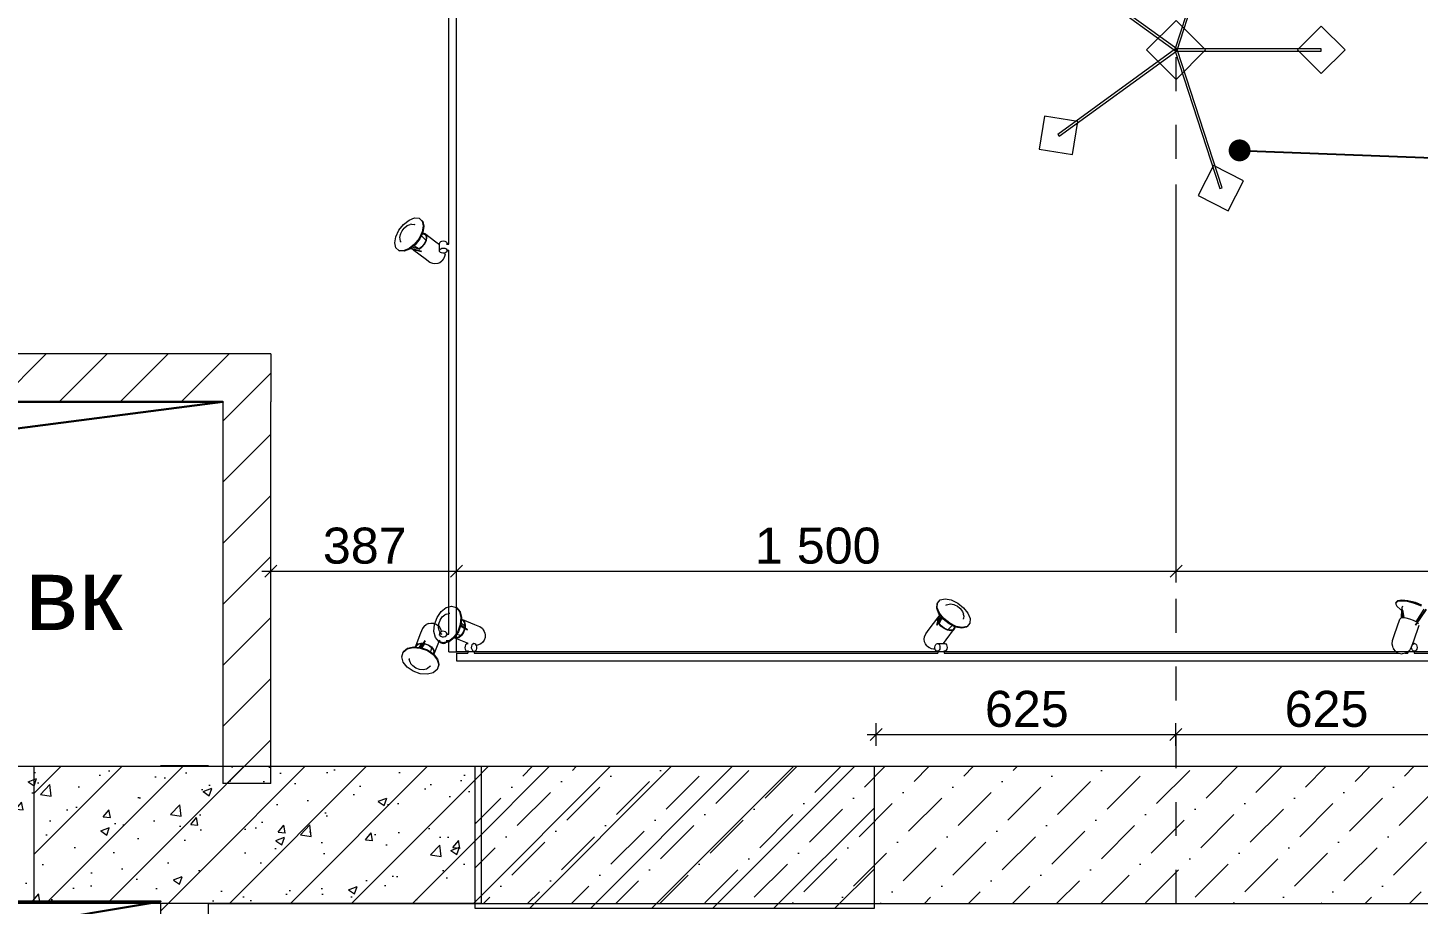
# Model space of a CAD drawing. Header units: millimetres. Extents: x 2336463 to 2579121, y 595385 to 778077.
# Drawn here: x 2349880 to 2352779, y 708851 to 710677 of the extents above; entities that cross this region are included whole.
import ezdxf

# ---------------------------------------------------------------- set-up
doc = ezdxf.new("R2010")
doc.units = ezdxf.units.MM
doc.header["$MEASUREMENT"] = 0
doc.linetypes.add('короткая штриховая', pattern=[141.111111, 70.555556, -70.555556])
for name, color, linetype in [('+возводимые стены', 7, 'Continuous'), ('+светильники размеры', 7, 'Continuous'), ('сит план', 7, 'Continuous')]:
    doc.layers.add(name, color=color, linetype=linetype)
for name, color, linetype, lineweight in [('+возводимые стены_Ном._пера__101', 252, 'Continuous', 5), ('MEP - Электрооборудование.ЭО_Ном._пера__1', 7, 'Continuous', 13), ('MEP - Электрооборудование.ЭО_Ном._пера__101', 252, 'Continuous', 5), ('Конструктив - Стены Несущие_Ном._пера__1', 7, 'Continuous', 13), ('сит план_Ном._пера__1', 7, 'Continuous', 13), ('сит план_Ном._пера__21', 7, 'Continuous', 30)]:
    doc.layers.add(name, color=color, linetype=linetype, lineweight=lineweight)
for name, color, linetype, lineweight, true_color in [('+возводимые стены_Ном._пера__169', 7, 'Continuous', 5, 0x68b353), ('+светильники размеры_Ном._пера__242', 7, 'Continuous', 13, 0x1b55b5), ('MEP - Электрооборудование.ЭО_Ном._пера__58', 7, 'Continuous', 5, 0xdf0000), ('Конструктив - Стены Несущие_Ном._пера__162', 7, 'Continuous', 5, 0xaaaaaa), ('сит план_Ном._пера__87', 7, 'Continuous', 20, 0x6a6a6a)]:
    doc.layers.add(name, color=color, linetype=linetype, lineweight=lineweight, true_color=true_color)
doc.styles.add('СГЕНЕРИР_СТИЛЬ_1', font='arial.ttf')
doc.dimstyles.new('СГЕНЕРИР_СТИЛЬ__1', dxfattribs={"dimtxt": 75, "dimasz": 23.75, "dimexe": 0.18, "dimexo": 300, "dimgap": 0, "dimtad": 1, "dimtih": 1, "dimtoh": 1, "dimdec": 0, "dimzin": 0, "dimdsep": 46, "dimtxsty": 'СГЕНЕРИР_СТИЛЬ_1', "dimblk": 'ARROWHEAD_6', "dimblk1": 'ARROWHEAD_6', "dimblk2": 'ARROWHEAD_6', "dimcen": 0.09, "dimclrd": 256, "dimclre": 256, "dimclrt": 256, "dimazin": 0, "dimtfac": 1, "dimtdec": 4, "dimtmove": 0, "dimatfit": 3, "dimfxl": 0, "dimtolj": 1, "dimtzin": 0, "dimarcsym": 0})
doc.dimstyles.new('СГЕНЕРИР_СТИЛЬ__11', dxfattribs={"dimtxt": 0.18, "dimasz": 91.2, "dimexe": 0.18, "dimexo": 0.0625, "dimgap": 0, "dimtad": 0, "dimtih": 1, "dimtoh": 1, "dimdec": 4, "dimzin": 0, "dimdsep": 46, "dimcen": 0.09, "dimadec": 0, "dimazin": 0, "dimtfac": 1, "dimtdec": 4, "dimtmove": 0, "dimatfit": 3, "dimldrblk": 'ARROWHEAD_11', "dimfxl": 0, "dimtolj": 1, "dimtzin": 0, "dimarcsym": 0})
pattern_1 = [(45, (2086872.015, 585813.69), (-63.63961, 63.63961), [])]

# ---------------------------------------------------------------- blocks, each defined once
blk = doc.blocks.new('Стена_1256', base_point=(2349606.8, 709997.9))
at = {"layer": 'сит план_Ном._пера__87', "linetype": 'Continuous', "lineweight": 20, "true_color": 0x6a6a6a}
h = blk.add_hatch(dxfattribs=at)
h.set_pattern_fill('Блоки_Бетонные_Эффективные', color=251, style=0, pattern_type=2)
h.set_pattern_definition(pattern_1)
h.paths.add_polyline_path([(2350286.7, 709997.9), (2349706.8, 709997.9), (2349706.8, 709897.9), (2350286.7, 709897.9)])
h = blk.add_hatch(dxfattribs=at)
h.set_pattern_fill('Блоки_Бетонные_Эффективные', color=251, style=0, pattern_type=2)
h.set_pattern_definition(pattern_1)
h.paths.add_polyline_path([(2350286.7, 709897.9), (2350386.7, 709897.9), (2350386.7, 709997.9)])
h = blk.add_hatch(dxfattribs=at)
h.set_pattern_fill('Блоки_Бетонные_Эффективные', color=251, style=0, pattern_type=2)
h.set_pattern_definition(pattern_1)
h.paths.add_polyline_path([(2350286.7, 709897.9), (2350386.7, 709997.9), (2350286.7, 709997.9)])
at = {"layer": 'сит план_Ном._пера__1', "color": 7, "linetype": 'Continuous', "lineweight": 13, "flags": 128}
for points in [[(2350386.7, 709997.9), (2349706.8, 709997.9)], [(2350386.7, 709997.9), (2350386.7, 709897.9)], [(2349706.8, 709897.9), (2350286.7, 709897.9)]]:
    blk.add_lwpolyline(points, dxfattribs=at)
blk = doc.blocks.new('Стена_1257', base_point=(2350386.7, 709997.9))
at = {"layer": 'сит план_Ном._пера__87', "linetype": 'Continuous', "lineweight": 20, "true_color": 0x6a6a6a}
h = blk.add_hatch(dxfattribs=at)
h.set_pattern_fill('Блоки_Бетонные_Эффективные', color=251, style=0, pattern_type=2)
h.set_pattern_definition(pattern_1)
h.paths.add_polyline_path([(2350286.7, 709897.9), (2350286.5, 709102.8), (2350386.5, 709102.8), (2350386.7, 709897.9)])
at = {"layer": 'сит план_Ном._пера__1', "color": 7, "linetype": 'Continuous', "lineweight": 13, "flags": 128}
for points in [[(2350286.7, 709897.9), (2350286.5, 709102.8)], [(2350386.5, 709102.8), (2350386.7, 709897.9)], [(2350386.5, 709102.8), (2350286.5, 709102.8)]]:
    blk.add_lwpolyline(points, dxfattribs=at)
blk = doc.blocks.new('Стена_1258', base_point=(2349892.7, 709137.9))
at = {"layer": 'сит план_Ном._пера__87', "linetype": 'Continuous', "lineweight": 20, "true_color": 0x6a6a6a}
h = blk.add_hatch(dxfattribs=at)
h.set_pattern_fill('Блоки_Бетонные_Эффективные', color=251, style=0, pattern_type=2)
h.set_pattern_definition(pattern_1)
h.paths.add_polyline_path([(2350156.7, 708852.8), (2350156.7, 709137.8), (2349892.7, 709137.9), (2349892.6, 708852.9)])
h = blk.add_hatch(dxfattribs=at)
h.set_pattern_fill('Блоки_Бетонные_Эффективные', color=251, style=0, pattern_type=2)
h.set_pattern_definition(pattern_1)
h.paths.add_polyline_path([(2350811.7, 708852.7), (2350811.7, 709137.7), (2350256.7, 709137.8), (2350256.7, 708852.8)])
at = {"layer": 'сит план_Ном._пера__1', "color": 7, "linetype": 'Continuous', "lineweight": 13, "flags": 128}
for points in [[(2349892.7, 709137.9), (2349892.6, 708852.9)], [(2350156.7, 709137.8), (2349892.7, 709137.9)], [(2350286.5, 709137.8), (2350256.7, 709137.8)], [(2350811.7, 709137.7), (2350386.5, 709137.8)], [(2349892.6, 708852.9), (2350156.7, 708852.8)], [(2350256.7, 708852.8), (2350811.7, 708852.7)]]:
    blk.add_lwpolyline(points, dxfattribs=at)
blk = doc.blocks.new('Стена_1261', base_point=(2350256.7, 706933.9))
at = {"layer": 'сит план_Ном._пера__87', "linetype": 'Continuous', "lineweight": 20, "true_color": 0x6a6a6a}
h = blk.add_hatch(dxfattribs=at)
h.set_pattern_fill('Блоки_Бетонные_Эффективные', color=251, style=0, pattern_type=2)
h.set_pattern_definition(pattern_1)
h.paths.add_polyline_path([(2350256.7, 707033.9), (2350256.7, 709139.9), (2350156.7, 709139.9), (2350156.7, 707033.9)])
at = {"layer": 'сит план_Ном._пера__1', "color": 7, "linetype": 'Continuous', "lineweight": 13, "flags": 128}
for points in [[(2350156.7, 709139.9), (2350256.7, 709139.9)], [(2350156.7, 708852.8), (2350156.7, 707033.9)], [(2350256.7, 707033.9), (2350256.7, 708852.8)]]:
    blk.add_lwpolyline(points, dxfattribs=at)
blk = doc.blocks.new('Стена_1373', base_point=(2350811.7, 709137.7))
at = {"layer": '+возводимые стены_Ном._пера__169', "linetype": 'Continuous', "lineweight": 5, "true_color": 0x68b353}
h = blk.add_hatch(dxfattribs=at)
h.set_pattern_fill('Блоки_Бетонные_Эффективные', color=85, style=0, pattern_type=2)
h.set_pattern_definition(pattern_1)
h.paths.add_polyline_path([(2350811.7, 708842.7), (2351644.9, 708842.7), (2351644.9, 709137.7), (2350811.7, 709137.7)])
at = {"layer": '+возводимые стены_Ном._пера__101', "color": 252, "linetype": 'Continuous', "lineweight": 5, "flags": 128}
for points in [[(2351644.9, 709137.7), (2350811.7, 709137.7)], [(2351644.9, 708842.7), (2351644.9, 709137.7)], [(2350811.7, 708852.7), (2350811.7, 708842.7)], [(2350811.7, 708842.7), (2351644.9, 708842.7)]]:
    blk.add_lwpolyline(points, dxfattribs=at)
blk = doc.blocks.new('Набор Источников Света Настенный 25_4')
at = {"layer": 'MEP - Электрооборудование.ЭО_Ном._пера__58', "color": 12, "linetype": 'Continuous', "lineweight": 5, "true_color": 0xdf0000}
for p, q in [((1250, 0), (-1250, 0)), ((1250, -8), (1250, 0)), ((400.3, -16), (-381, -16)), ((393.9, -27.5), (394.4, -24.5)), ((394.2, -30.6), (393.9, -27.5)), ((394.4, -24.5), (395.7, -22)), ((395.7, -22), (397.5, -20.4)), ((397.5, -20.4), (399.5, -20)), ((400.3, -20), (399.5, -20)), ((400.3, -21.4), (400.3, -16)), ((408.8, -27.5), (409.3, -24.5)), ((409, -30.6), (408.8, -27.5)), ((409.3, -24.5), (410.5, -22)), ((410.5, -22), (412.3, -20.4)), ((414.4, -20), (411.6, -20)), ((412.3, -20.4), (414.4, -20)), ((1213.6, -16), (413.1, -16)), ((413.1, -20), (413.1, -16)), ((414.4, -20), (416.4, -20.8)), ((416.4, -20.8), (418.1, -22.7)), ((418.1, -22.7), (419.2, -25.4)), ((421.6, -24.2), (418.9, -24.8)), ((419.4, -28.5), (418.9, -31.5)), ((419.2, -25.4), (419.4, -28.5)), ((421.6, -24.2), (426.4, -25)), ((426.4, -25), (431.4, -27.4)), ((432.2, -28), (431.4, -27.4)), ((432.2, -28), (434.7, -29.9)), ((1207.6, -25.7), (1207.4, -28.8)), ((1207.4, -28.8), (1208.1, -31.8)), ((1208.7, -23), (1207.6, -25.7)), ((1210.5, -21), (1208.7, -23)), ((1212.7, -20), (1210.5, -21)), ((1215, -20.3), (1212.7, -20)), ((1215.2, -20), (1212.7, -20)), ((1213.6, -20), (1213.6, -16)), ((1217, -21.8), (1215, -20.3)), ((1218.5, -24.2), (1217, -21.8)), ((1219.2, -27.2), (1218.5, -24.2)), ((1219, -30.3), (1219.2, -27.2)), ((1250, -16), (1226.4, -16)), ((1226.4, -21.6), (1226.4, -16)), ((1228.4, -20.3), (1226.4, -20.1)), ((1230.4, -21.8), (1228.4, -20.3)), ((1231.9, -24.2), (1230.4, -21.8)), ((1232.6, -27.2), (1231.9, -24.2)), ((1232.4, -30.3), (1232.6, -27.2)), ((1250, -11.1), (1250, -8)), ((1250, -13.7), (1250, -11.1)), ((1250, -15.4), (1250, -13.7)), ((1250, -16), (1250, -15.4)), ((396.2, -43.4), (378.3, -67.2)), ((395.2, -33.3), (394.2, -30.6)), ((396.9, -35.2), (395.2, -33.3)), ((401.8, -36), (396.2, -43.4)), ((398.9, -36), (396.9, -35.2)), ((413.8, -36), (398.9, -36)), ((410.1, -33.3), (409, -30.6)), ((411.8, -35.2), (410.1, -33.3)), ((413.8, -36), (411.8, -35.2)), ((415.9, -35.6), (413.8, -36)), ((417.7, -34), (415.9, -35.6)), ((418.9, -31.5), (417.7, -34)), ((438.5, -56.2), (431.5, -65.6)), ((434.7, -29.9), (435.9, -31)), ((435.9, -31), (439.3, -35.3)), ((441.2, -50), (438.5, -56.2)), ((439.3, -35.3), (441, -39.5)), ((441, -39.5), (441.5, -45.3)), ((441.5, -45.3), (441.2, -50)), ((1190.2, -53.7), (1190.7, -48.3)), ((1191.3, -58.3), (1190.2, -53.7)), ((1190.7, -48.3), (1192.6, -42.8)), ((1192.6, -42.8), (1195.8, -38.2)), ((1195.8, -38.2), (1199.7, -35.1)), ((1199.7, -35.1), (1204.3, -33.1)), ((1204.3, -33.1), (1208.2, -32)), ((1208.1, -31.8), (1209.6, -34.2)), ((1209.6, -34.2), (1211.6, -35.7)), ((1211.6, -35.7), (1213.9, -36)), ((1213.9, -36), (1216.1, -35)), ((1215.6, -36), (1213.9, -36)), ((1216.1, -35), (1217.9, -33)), ((1217.9, -33), (1219, -30.3)), ((1227.3, -36), (1225.6, -36)), ((1225.7, -36), (1230.6, -37.9)), ((1227.3, -36), (1229.5, -35)), ((1229.5, -35), (1231.3, -33)), ((1230.6, -37.9), (1255.1, -47.8)), ((1231.3, -33), (1232.4, -30.3)), ((1235.4, -59.1), (1239.9, -52.5)), ((1235.9, -59.5), (1240.2, -53.3)), ((1239.9, -52.5), (1245.4, -48.2)), ((1240.2, -53.3), (1245.5, -49.1)), ((1240.9, -52.7), (1250.1, -54.8)), ((1245.4, -48.2), (1251.1, -46.6)), ((1245.5, -49.1), (1250.9, -47.7)), ((1246.1, -60.5), (1254.7, -48.1)), ((1247.6, -61.1), (1256.1, -48.7)), ((1250.9, -47.7), (1254.3, -48.7)), ((1251.1, -46.6), (1255, -47.8)), ((1254.7, -48.1), (1265.2, -39.8)), ((1256.1, -48.7), (1266.7, -40.4)), ((1265.2, -39.8), (1276.1, -36.9)), ((1266.7, -40.4), (1277.6, -37.4)), ((1276.1, -36.9), (1285.7, -39.8)), ((1277.6, -37.4), (1287.2, -40.4)), ((1279.9, -54.6), (1281.1, -55.7)), ((1281.1, -55.7), (1285.1, -60.5)), ((1287.2, -40.4), (1285.7, -39.8)), ((1287.2, -40.4), (1294, -48.7)), ((1294, -48.7), (1297.1, -61.1)), ((345.9, -87.9), (346.6, -78.2)), ((346.6, -78.2), (352.4, -71.7)), ((346.6, -78.2), (347.6, -76.9)), ((347.6, -76.9), (353.4, -70.4)), ((352.4, -71.7), (362.4, -69.5)), ((353.4, -70.4), (363.4, -68.1)), ((360.1, -86.7), (359.5, -88.4)), ((362.4, -69.5), (375.1, -71.7)), ((363.4, -68.1), (376.1, -70.4)), ((375.1, -71.7), (388.6, -78.2)), ((376.1, -70.4), (389.6, -76.9)), ((378, -71.3), (378.3, -67.3)), ((378.3, -67.3), (381.3, -63.9)), ((378.3, -67.2), (378.3, -67.3)), ((378.9, -71.7), (379.2, -67.8)), ((379.2, -67.8), (382, -64.6)), ((381.3, -63.9), (386.6, -62.7)), ((382, -64.6), (387, -63.5)), ((383.3, -73.3), (382.5, -73.5)), ((392.3, -64.4), (383.3, -73.3)), ((386.6, -62.7), (393.3, -63.9)), ((387, -63.5), (393.4, -64.6)), ((388.6, -78.2), (400.8, -87.9)), ((389.6, -76.9), (401.8, -86.6)), ((393.3, -63.9), (400.3, -67.3)), ((393.4, -64.6), (400.1, -67.8)), ((400.1, -67.8), (406.2, -72.7)), ((400.3, -67.3), (406.8, -72.4)), ((401.8, -86.6), (410.9, -98)), ((410.4, -77.9), (404.3, -89.4)), ((404.3, -86.5), (404.3, -89.7)), ((406.2, -72.7), (410.7, -78.4)), ((411.2, -78.4), (406.6, -92.6)), ((406.8, -72.4), (411.5, -78.4)), ((409, -95.6), (415.2, -73.5)), ((409.5, -96.2), (415.7, -73.9)), ((410.7, -78.4), (411, -79)), ((413, -84.1), (412.7, -88.9)), ((412.9, -83.9), (413, -84.1)), ((413.3, -82.7), (413.9, -84.4)), ((431.5, -65.6), (413.6, -89.4)), ((413.9, -84.4), (413.6, -89.4)), ((1191.3, -58.3), (1193.4, -63.4)), ((1196.7, -67.4), (1193.4, -63.4)), ((1196.7, -67.4), (1201.7, -71.1)), ((1201.7, -71.1), (1211.6, -75.1)), ((1211.6, -75.1), (1237.1, -85.3)), ((1241, -74.8), (1226.9, -65.5)), ((1241.3, -73.9), (1227.4, -64.7)), ((1232, -74.5), (1232.4, -69.1)), ((1233.6, -81), (1232, -74.5)), ((1232.6, -66.8), (1235.4, -59.1)), ((1232.7, -74.1), (1233.1, -69.6)), ((1234.2, -80.3), (1232.7, -74.1)), ((1232.8, -73.1), (1240.6, -77.9)), ((1232.9, -66.8), (1241.9, -72.4)), ((1233.3, -66.8), (1235.9, -59.5)), ((1233.3, -67), (1233.3, -66.8)), ((1237.2, -85.4), (1233.6, -81)), ((1237.6, -84.4), (1234.2, -80.3)), ((1237.1, -85.3), (1237.2, -85.4)), ((1240, -86.2), (1237.2, -85.4)), ((1240, -85.2), (1237.6, -84.4)), ((1239.7, -89.9), (1240.9, -75.2)), ((1240.9, -75.2), (1246.1, -60.5)), ((1241.1, -90.4), (1242.3, -75.8)), ((1242.3, -75.8), (1247.6, -61.1)), ((1284.2, -85), (1279.7, -91.6)), ((1287, -77.3), (1284.2, -85)), ((1285.1, -60.5), (1286, -63)), ((1286, -63), (1287.7, -69.6)), ((1287.7, -69.6), (1287, -77.3)), ((1295.9, -75.8), (1290.6, -90.4)), ((1297.1, -61.1), (1295.9, -75.8)), ((350.5, -99.3), (345.9, -87.9)), ((359.5, -110.7), (350.5, -99.3)), ((359.1, -94), (359.5, -88.4)), ((359.1, -94), (359.5, -96.9)), ((361.9, -102.9), (359.5, -96.9)), ((371.8, -120.4), (359.5, -110.7)), ((366.6, -108.9), (361.9, -102.9)), ((366.6, -108.9), (367.1, -109.6)), ((372.6, -113.9), (367.1, -109.6)), ((378.6, -116.7), (372.6, -113.9)), ((396.8, -115.8), (395.4, -116.8)), ((400.8, -87.9), (409.9, -99.3)), ((409.9, -99.3), (414.5, -110.7)), ((410.5, -92.8), (410.4, -92.9)), ((413.6, -89.4), (410.5, -92.8)), ((410.9, -98), (415.5, -109.4)), ((412.7, -88.9), (411, -90.8)), ((413.6, -89.4), (413.6, -89.4)), ((414.5, -110.7), (413.8, -120.4)), ((415.5, -109.4), (414.8, -119.1)), ((1242.7, -102.3), (1239.7, -89.9)), ((1244.1, -102.9), (1241.1, -90.4)), ((1249.6, -110.6), (1242.7, -102.3)), ((1251, -111.2), (1244.1, -102.9)), ((1251, -111.2), (1249.6, -110.6)), ((1260.6, -114.1), (1251, -111.2)), ((1271.5, -111.2), (1260.6, -114.1)), ((1264, -98.7), (1265.6, -98.8)), ((1272, -97.1), (1265.6, -98.8)), ((1282, -102.9), (1271.5, -111.2)), ((1272, -97.1), (1274.2, -96)), ((1279.7, -91.6), (1274.2, -96)), ((1290.6, -90.4), (1282, -102.9)), ((385.3, -126.9), (371.8, -120.4)), ((380.2, -117.4), (378.6, -116.7)), ((386.9, -118.6), (380.2, -117.4)), ((398, -129.2), (385.3, -126.9)), ((389.6, -118.1), (386.9, -118.6)), ((395.4, -116.8), (389.6, -118.1)), ((408, -126.9), (398, -129.2)), ((413.8, -120.4), (408, -126.9)), ((413.8, -120.4), (414.8, -119.1))]:
    blk.add_line(p, q, dxfattribs=at)
blk = doc.blocks.new('Набор Источников Света Настенный 25')
at = {"layer": 'MEP - Электрооборудование.ЭО_Ном._пера__58', "color": 12, "linetype": 'Continuous', "lineweight": 5, "true_color": 0xdf0000}
for p, q in [((1500, 0), (-1500, 0)), ((1500, -8), (1500, 0)), ((-496.4, -16), (-1463.6, -16)), ((-502.7, -27.6), (-502.1, -24.5)), ((-502.4, -30.6), (-502.7, -27.6)), ((-502.1, -24.5), (-500.8, -22)), ((-500.8, -22), (-498.9, -20.4)), ((-498.9, -20.4), (-496.7, -20)), ((-496.7, -20), (-494.5, -20.8)), ((-496.7, -20), (-494.1, -20)), ((-496.4, -20), (-496.4, -16)), ((-494.5, -20.8), (-492.7, -22.7)), ((-492.7, -22.7), (-491.6, -25.4)), ((-491.6, -25.4), (-491.3, -28.4)), ((-491.3, -28.4), (-491.6, -30.4)), ((-487.2, -22.5), (-491.3, -29.3)), ((-485.6, -20.7), (-487.2, -22.5)), ((-479.5, -16.4), (-485.6, -20.7)), ((-477.5, -16), (-483.6, -16)), ((-483.6, -19.3), (-483.6, -16)), ((-472.2, -15), (-479.5, -16.4)), ((-470.5, -14.7), (-472.2, -15)), ((-467.9, -15), (-470.5, -14.7)), ((-465, -15.8), (-467.9, -15)), ((-462.1, -16.9), (-465, -15.8)), ((483.6, -16), (-464.4, -16)), ((-459.7, -18.2), (-462.1, -16.9)), ((-458.1, -19.6), (-459.7, -18.2)), ((-458.1, -19.6), (-453.5, -24.8)), ((-452.6, -26.9), (-453.5, -24.8)), ((-452.6, -26.9), (-450.4, -34.4)), ((477.2, -27.5), (477.7, -24.5)), ((477.5, -30.6), (477.2, -27.5)), ((477.7, -24.5), (479, -22)), ((479, -22), (480.8, -20.4)), ((480.8, -20.4), (482.9, -20)), ((483.6, -20), (482.9, -20)), ((483.6, -21.4), (483.6, -16)), ((492.1, -27.5), (492.6, -24.5)), ((492.4, -30.6), (492.1, -27.5)), ((492.6, -24.5), (493.9, -22)), ((493.9, -22), (495.7, -20.4)), ((497.7, -20), (495, -20)), ((495.7, -20.4), (497.7, -20)), ((1463.6, -16), (496.4, -16)), ((496.4, -20), (496.4, -16)), ((497.7, -20), (499.8, -20.8)), ((499.8, -20.8), (501.4, -22.7)), ((501.4, -22.7), (502.5, -25.4)), ((505, -24.2), (502.2, -24.8)), ((502.8, -28.5), (502.3, -31.5)), ((502.5, -25.4), (502.8, -28.5)), ((505, -24.2), (509.7, -25)), ((509.7, -25), (514.7, -27.4)), ((515.6, -28), (514.7, -27.4)), ((515.6, -28), (518, -29.9)), ((1457.6, -25.7), (1457.4, -28.8)), ((1457.4, -28.8), (1458.1, -31.8)), ((1458.7, -23), (1457.6, -25.7)), ((1460.5, -21), (1458.7, -23)), ((1462.7, -20), (1460.5, -21)), ((1465, -20.3), (1462.7, -20)), ((1465.2, -20), (1462.7, -20)), ((1463.6, -20), (1463.6, -16)), ((1467, -21.8), (1465, -20.3)), ((1468.5, -24.2), (1467, -21.8)), ((1469.2, -27.2), (1468.5, -24.2)), ((1469, -30.3), (1469.2, -27.2)), ((1500, -16), (1476.4, -16)), ((1476.4, -21.6), (1476.4, -16)), ((1478.4, -20.3), (1476.4, -20.1)), ((1480.4, -21.8), (1478.4, -20.3)), ((1481.9, -24.2), (1480.4, -21.8)), ((1482.6, -27.2), (1481.9, -24.2)), ((1482.4, -30.3), (1482.6, -27.2)), ((1500, -11.1), (1500, -8)), ((1500, -13.7), (1500, -11.1)), ((1500, -15.4), (1500, -13.7)), ((1500, -16), (1500, -15.4)), ((-495.6, -41.9), (-506.7, -74.2)), ((-501.3, -33.3), (-502.4, -30.6)), ((-499.5, -35.2), (-501.3, -33.3)), ((-497.3, -36), (-499.5, -35.2)), ((-495.1, -35.6), (-497.3, -36)), ((-497.3, -36), (-493.6, -36)), ((-491.3, -29.3), (-495.6, -41.9)), ((-493.2, -34), (-495.1, -35.6)), ((-492.3, -32.4), (-493.2, -34)), ((-455.7, -54.8), (-466.8, -87)), ((-451.4, -42.1), (-455.7, -54.8)), ((-450.4, -34.4), (-451.4, -42.1)), ((479.5, -43.4), (461.6, -67.2)), ((478.6, -33.3), (477.5, -30.6)), ((480.2, -35.2), (478.6, -33.3)), ((485.1, -36), (479.5, -43.4)), ((482.3, -36), (480.2, -35.2)), ((497.1, -36), (482.3, -36)), ((493.4, -33.3), (492.4, -30.6)), ((495.1, -35.2), (493.4, -33.3)), ((497.1, -36), (495.1, -35.2)), ((499.2, -35.6), (497.1, -36)), ((501, -34), (499.2, -35.6)), ((502.3, -31.5), (501, -34)), ((521.8, -56.2), (514.8, -65.6)), ((518, -29.9), (519.3, -31)), ((519.3, -31), (522.6, -35.3)), ((524.5, -50), (521.8, -56.2)), ((522.6, -35.3), (524.3, -39.5)), ((524.3, -39.5), (524.8, -45.3)), ((524.8, -45.3), (524.5, -50)), ((1440.2, -53.7), (1440.7, -48.3)), ((1441.3, -58.3), (1440.2, -53.7)), ((1440.7, -48.3), (1442.6, -42.8)), ((1442.6, -42.8), (1445.8, -38.2)), ((1445.8, -38.2), (1449.7, -35.1)), ((1449.7, -35.1), (1454.3, -33.1)), ((1454.3, -33.1), (1458.2, -32)), ((1458.1, -31.8), (1459.6, -34.2)), ((1459.6, -34.2), (1461.6, -35.7)), ((1461.6, -35.7), (1463.9, -36)), ((1463.9, -36), (1466.1, -35)), ((1465.6, -36), (1463.9, -36)), ((1466.1, -35), (1467.9, -33)), ((1467.9, -33), (1469, -30.3)), ((1477.3, -36), (1475.6, -36)), ((1475.7, -36), (1480.6, -37.9)), ((1477.3, -36), (1479.5, -35)), ((1479.5, -35), (1481.3, -33)), ((1480.6, -37.9), (1505.1, -47.8)), ((1481.3, -33), (1482.4, -30.3)), ((1485.4, -59.1), (1489.9, -52.5)), ((1485.9, -59.5), (1490.2, -53.3)), ((1489.9, -52.5), (1495.4, -48.2)), ((1490.2, -53.3), (1495.5, -49.1)), ((1490.9, -52.7), (1500.1, -54.8)), ((1495.4, -48.2), (1501.1, -46.6)), ((1495.5, -49.1), (1500.9, -47.7)), ((1496.1, -60.5), (1504.7, -48.1)), ((1497.6, -61.1), (1506.1, -48.7)), ((1500.9, -47.7), (1504.3, -48.7)), ((1501.1, -46.6), (1505, -47.8)), ((1504.7, -48.1), (1515.2, -39.8)), ((1506.1, -48.7), (1516.7, -40.4)), ((1515.2, -39.8), (1526.1, -36.9)), ((1516.7, -40.4), (1527.6, -37.4)), ((1526.1, -36.9), (1535.7, -39.8)), ((1527.6, -37.4), (1537.2, -40.4)), ((1529.9, -54.6), (1531.1, -55.7)), ((1531.1, -55.7), (1535.1, -60.5)), ((1537.2, -40.4), (1535.7, -39.8)), ((1537.2, -40.4), (1544, -48.7)), ((1544, -48.7), (1547.1, -61.1)), ((-521.4, -107.2), (-499.2, -74)), ((-520.8, -107.7), (-498.3, -74)), ((-500.5, -81.2), (-517.6, -107.7)), ((-505.5, -77.2), (-502.8, -79.5)), ((-500.7, -81.1), (-495.2, -84.2)), ((-495.2, -84.2), (-487.6, -87.1)), ((429.2, -87.9), (429.9, -78.2)), ((429.9, -78.2), (435.7, -71.7)), ((429.9, -78.2), (430.9, -76.9)), ((430.9, -76.9), (436.7, -70.4)), ((435.7, -71.7), (445.7, -69.5)), ((436.7, -70.4), (446.7, -68.1)), ((443.4, -86.7), (442.9, -88.4)), ((445.7, -69.5), (458.4, -71.7)), ((446.7, -68.1), (459.4, -70.4)), ((458.4, -71.7), (471.9, -78.2)), ((459.4, -70.4), (472.9, -76.9)), ((461.3, -71.3), (461.6, -67.3)), ((461.6, -67.3), (464.6, -63.9)), ((461.6, -67.2), (461.6, -67.3)), ((462.2, -71.7), (462.5, -67.8)), ((462.5, -67.8), (465.4, -64.6)), ((464.6, -63.9), (469.9, -62.7)), ((465.4, -64.6), (470.4, -63.5)), ((466.7, -73.3), (465.9, -73.5)), ((475.7, -64.4), (466.7, -73.3)), ((469.9, -62.7), (476.6, -63.9)), ((470.4, -63.5), (476.7, -64.6)), ((471.9, -78.2), (484.2, -87.9)), ((472.9, -76.9), (485.2, -86.6)), ((476.6, -63.9), (483.7, -67.3)), ((476.7, -64.6), (483.5, -67.8)), ((483.5, -67.8), (489.6, -72.7)), ((483.7, -67.3), (490.1, -72.4)), ((485.2, -86.6), (494.2, -98)), ((493.8, -77.9), (487.6, -89.4)), ((487.7, -86.5), (487.6, -89.7)), ((489.6, -72.7), (494.1, -78.4)), ((494.5, -78.4), (489.9, -92.6)), ((490.1, -72.4), (494.9, -78.4)), ((492.3, -95.6), (498.5, -73.5)), ((492.8, -96.2), (499.1, -73.9)), ((494.1, -78.4), (494.3, -79)), ((496.4, -84.1), (496, -88.9)), ((496.3, -83.9), (496.4, -84.1)), ((496.6, -82.7), (497.3, -84.4)), ((514.8, -65.6), (496.9, -89.4)), ((497.3, -84.4), (496.9, -89.4)), ((1441.3, -58.3), (1443.4, -63.4)), ((1446.7, -67.4), (1443.4, -63.4)), ((1446.7, -67.4), (1451.7, -71.1)), ((1451.7, -71.1), (1461.6, -75.1)), ((1461.6, -75.1), (1487.1, -85.3)), ((1491, -74.8), (1476.9, -65.5)), ((1491.3, -73.9), (1477.4, -64.7)), ((1482, -74.5), (1482.4, -69.1)), ((1483.6, -81), (1482, -74.5)), ((1482.6, -66.8), (1485.4, -59.1)), ((1482.7, -74.1), (1483.1, -69.6)), ((1484.2, -80.3), (1482.7, -74.1)), ((1482.8, -73.1), (1490.6, -77.9)), ((1482.9, -66.8), (1491.9, -72.4)), ((1483.3, -66.8), (1485.9, -59.5)), ((1483.3, -67), (1483.3, -66.8)), ((1487.2, -85.4), (1483.6, -81)), ((1487.6, -84.4), (1484.2, -80.3)), ((1487.1, -85.3), (1487.2, -85.4)), ((1490, -86.2), (1487.2, -85.4)), ((1490, -85.2), (1487.6, -84.4)), ((1489.7, -89.9), (1490.9, -75.2)), ((1490.9, -75.2), (1496.1, -60.5)), ((1491.1, -90.4), (1492.3, -75.8)), ((1492.3, -75.8), (1497.6, -61.1)), ((1534.2, -85), (1529.7, -91.6)), ((1537, -77.3), (1534.2, -85)), ((1535.1, -60.5), (1536, -63)), ((1536, -63), (1537.7, -69.6)), ((1537.7, -69.6), (1537, -77.3)), ((1545.9, -75.8), (1540.6, -90.4)), ((1547.1, -61.1), (1545.9, -75.8)), ((-512.5, -115.7), (-498.1, -121.3)), ((-511.9, -113.9), (-497.5, -119.5)), ((-487.6, -87.1), (-479.9, -89.1)), ((-479.9, -89.1), (-473.3, -89.8)), ((-475.7, -89.5), (-475.9, -90.5)), ((-475.9, -90.5), (-473.3, -102.7)), ((-472.8, -89.7), (-473.4, -102.1)), ((-473.3, -89.8), (-468.7, -89.1)), ((-473.3, -102.7), (-471.3, -107.7)), ((-472.2, -89.6), (-472.8, -103.8)), ((-471.4, -111.4), (-472.7, -114.7)), ((-471.3, -107.7), (-471.4, -111.4)), ((-471.3, -107.7), (-469.8, -107.7)), ((-469.8, -107.7), (-469.4, -89.2)), ((-468, -107.2), (-469.7, -106.3)), ((-468.7, -89.1), (-466.8, -87.1)), ((-460.2, -113.9), (-468, -107.2)), ((-466.8, -87), (-466.8, -87.1)), ((-457.9, -119.5), (-460.2, -113.9)), ((433.8, -99.3), (429.2, -87.9)), ((442.9, -110.7), (433.8, -99.3)), ((442.5, -94), (442.9, -88.4)), ((442.5, -94), (442.8, -96.9)), ((445.2, -102.9), (442.8, -96.9)), ((455.1, -120.4), (442.9, -110.7)), ((450, -108.9), (445.2, -102.9)), ((450, -108.9), (450.5, -109.6)), ((455.9, -113.9), (450.5, -109.6)), ((461.9, -116.7), (455.9, -113.9)), ((480.2, -115.8), (478.8, -116.8)), ((484.2, -87.9), (493.2, -99.3)), ((493.2, -99.3), (497.8, -110.7)), ((493.9, -92.8), (493.7, -92.9)), ((496.9, -89.4), (493.9, -92.8)), ((494.2, -98), (498.8, -109.4)), ((496, -88.9), (494.3, -90.8)), ((496.9, -89.4), (496.9, -89.4)), ((497.8, -110.7), (497.1, -120.4)), ((498.8, -109.4), (498.1, -119.1)), ((1492.7, -102.3), (1489.7, -89.9)), ((1494.1, -102.9), (1491.1, -90.4)), ((1499.6, -110.6), (1492.7, -102.3)), ((1501, -111.2), (1494.1, -102.9)), ((1501, -111.2), (1499.6, -110.6)), ((1510.6, -114.1), (1501, -111.2)), ((1521.5, -111.2), (1510.6, -114.1)), ((1514, -98.7), (1515.6, -98.8)), ((1522, -97.1), (1515.6, -98.8)), ((1532, -102.9), (1521.5, -111.2)), ((1522, -97.1), (1524.2, -96)), ((1529.7, -91.6), (1524.2, -96)), ((1540.6, -90.4), (1532, -102.9)), ((-506.1, -119), (-499.6, -121.5)), ((-499.6, -121.5), (-493.1, -123.2)), ((-498.1, -121.3), (-483.4, -125.1)), ((-497.5, -119.5), (-482.8, -123.3)), ((-493.1, -123.2), (-489.4, -123.6)), ((-483.4, -125.1), (-470.8, -126.4)), ((-482.8, -123.3), (-470.2, -124.6)), ((-470.8, -126.4), (-462, -125.1)), ((-470.2, -124.6), (-461.4, -123.3)), ((-462, -125.1), (-458.6, -121.3)), ((-461.4, -123.3), (-457.9, -119.5)), ((-458.6, -121.3), (-457.9, -119.5)), ((468.6, -126.9), (455.1, -120.4)), ((463.5, -117.4), (461.9, -116.7)), ((470.2, -118.6), (463.5, -117.4)), ((481.3, -129.2), (468.6, -126.9)), ((472.9, -118.1), (470.2, -118.6)), ((478.8, -116.8), (472.9, -118.1)), ((491.4, -126.9), (481.3, -129.2)), ((497.1, -120.4), (491.4, -126.9)), ((497.1, -120.4), (498.1, -119.1))]:
    blk.add_line(p, q, dxfattribs=at)
blk = doc.blocks.new('Люстра 25_3')
at = {"layer": 'MEP - Электрооборудование.ЭО_Ном._пера__58', "color": 12, "linetype": 'Continuous', "lineweight": 5, "true_color": 0xdf0000}
for p, q in [((-207.2, 285.1), (-218.1, 216)), ((-138, 274.2), (-207.2, 285.1)), ((-149, 205), (-138, 274.2)), ((207.2, 285.1), (138, 274.2)), ((138, 274.2), (149, 205)), ((218.1, 216), (207.2, 285.1)), ((-176.1, 246.5), (-180, 243.7)), ((-180, 243.7), (-2, -1.4)), ((2, 1.4), (-176.1, 246.5)), ((176.1, 246.5), (-2, 1.4)), ((2, -1.4), (180, 243.7)), ((180, 243.7), (176.1, 246.5)), ((-218.1, 216), (-149, 205)), ((149, 205), (218.1, 216)), ((0, 61.4), (-61.4, 0)), ((61.4, 0), (0, 61.4)), ((-0.7, 2.3), (-288.9, -91.3)), ((-61.4, 0), (0, -61.4)), ((2.4, 0), (-2.4, 0)), ((-2.4, 0), (-2.4, -302.9)), ((-2, -1.4), (2, 1.4)), ((-2, 1.4), (2, -1.4)), ((0.7, -2.3), (-0.7, 2.3)), ((0.7, 2.3), (-0.7, -2.3)), ((0, -61.4), (61.4, 0)), ((288.9, -91.3), (0.7, 2.3)), ((-287.4, -95.9), (0.7, -2.3)), ((-0.7, -2.3), (287.4, -95.9)), ((2.4, -302.9), (2.4, 0)), ((-303.4, -46.5), (-335.2, -108.9)), ((-241, -78.3), (-303.4, -46.5)), ((303.4, -46.5), (241, -78.3)), ((335.2, -108.9), (303.4, -46.5)), ((-272.8, -140.7), (-241, -78.3)), ((241, -78.3), (272.8, -140.7)), ((-335.2, -108.9), (-272.8, -140.7)), ((-288.9, -91.3), (-287.4, -95.9)), ((272.8, -140.7), (335.2, -108.9)), ((287.4, -95.9), (288.9, -91.3)), ((0, -253.4), (-49.5, -302.9)), ((49.5, -302.9), (0, -253.4)), ((-49.5, -302.9), (0, -352.4)), ((-2.4, -302.9), (2.4, -302.9)), ((0, -352.4), (49.5, -302.9))]:
    blk.add_line(p, q, dxfattribs=at)
blk = doc.blocks.new('*D3943', base_point=(2086872, 585813.7))
at = {"layer": '+светильники размеры_Ном._пера__242', "color": 152, "linetype": 'Continuous', "lineweight": 13, "true_color": 0x1b55b5}
for p, q in [((2351661, 709217.1), (2351636, 709192.1)), ((2351648.5, 709181.1), (2351648.5, 709228)), ((2352285.6, 709217.1), (2352260.6, 709192.1)), ((2352273.1, 709181.1), (2352273.1, 709228)), ((2351629.7, 709204.6), (2351648.5, 709204.6)), ((2351648.5, 709204.6), (2352273.1, 709204.6))]:
    blk.add_line(p, q, dxfattribs=at)
at = {"layer": '+светильники размеры_Ном._пера__242', "color": 152, "lineweight": 13, "true_color": 0x1b55b5, "insert": (2351875.4, 709219.6), "char_height": 75, "attachment_point": 7, "style": 'СГЕНЕРИР_СТИЛЬ_1'}
blk.add_mtext('\\A1;{\\pql;\\fArial|b0|i0|c204|p38;625}', dxfattribs=at)
blk = doc.blocks.new('ARROWHEAD_6')
at = {"color": 0, "linetype": 'Continuous', "lineweight": 0}
for p, q in [((0, 0), (-1, 0)), ((-0.5, -0.5), (0.5, 0.5))]:
    blk.add_line(p, q, dxfattribs=at)
blk = doc.blocks.new('*D3944', base_point=(2086872, 585813.7))
at = {"layer": '+светильники размеры_Ном._пера__242', "color": 152, "linetype": 'Continuous', "lineweight": 13, "true_color": 0x1b55b5}
for p, q in [((2352285.6, 709217.1), (2352260.6, 709192.1)), ((2352273.1, 709181.1), (2352273.1, 709228)), ((2352885.8, 709192.1), (2352910.8, 709217.1)), ((2352898.3, 709181.1), (2352898.3, 709228)), ((2352273.1, 709204.6), (2352898.3, 709204.6)), ((2352898.3, 709204.6), (2352917, 709204.6))]:
    blk.add_line(p, q, dxfattribs=at)
at = {"layer": '+светильники размеры_Ном._пера__242', "color": 152, "lineweight": 13, "true_color": 0x1b55b5, "insert": (2352500.3, 709219.6), "char_height": 75, "attachment_point": 7, "style": 'СГЕНЕРИР_СТИЛЬ_1'}
blk.add_mtext('\\A1;{\\pql;\\fArial|b0|i0|c204|p38;625}', dxfattribs=at)
blk = doc.blocks.new('*D3945', base_point=(2086872, 585813.7))
at = {"layer": '+светильники размеры_Ном._пера__242', "color": 152, "linetype": 'Continuous', "lineweight": 13, "true_color": 0x1b55b5}
for p, q in [((2350386.7, 709521.4), (2350386.7, 709697.9)), ((2350399.2, 709557.3), (2350374.2, 709532.3)), ((2350786.5, 709557.3), (2350761.5, 709532.3)), ((2350774, 709521.4), (2350774, 709568.3)), ((2350368, 709544.8), (2350386.7, 709544.8)), ((2350386.7, 709544.8), (2350774, 709544.8))]:
    blk.add_line(p, q, dxfattribs=at)
at = {"layer": '+светильники размеры_Ном._пера__242', "color": 152, "lineweight": 13, "true_color": 0x1b55b5, "insert": (2350495, 709559.8), "char_height": 75, "attachment_point": 7, "style": 'СГЕНЕРИР_СТИЛЬ_1'}
blk.add_mtext('\\A1;{\\pql;\\fArial|b0|i0|c204|p38;387}', dxfattribs=at)
blk = doc.blocks.new('*D3946', base_point=(2086872, 585813.7))
at = {"layer": '+светильники размеры_Ном._пера__242', "color": 152, "linetype": 'Continuous', "lineweight": 13, "true_color": 0x1b55b5}
for p, q in [((2352273.8, 709521.4), (2352273.8, 710351)), ((2350786.5, 709557.3), (2350761.5, 709532.3)), ((2350774, 709521.4), (2350774, 709568.3)), ((2352286.3, 709557.3), (2352261.3, 709532.3)), ((2350774, 709544.8), (2352273.8, 709544.8))]:
    blk.add_line(p, q, dxfattribs=at)
at = {"layer": '+светильники размеры_Ном._пера__242', "color": 152, "lineweight": 13, "true_color": 0x1b55b5, "insert": (2351395.7, 709559.8), "char_height": 75, "attachment_point": 7, "style": 'СГЕНЕРИР_СТИЛЬ_1'}
blk.add_mtext('\\A1;{\\pql;\\fArial|b0|i0|c204|p38;1\xa0500}', dxfattribs=at)
blk = doc.blocks.new('*D3947', base_point=(2086872, 585813.7))
at = {"layer": '+светильники размеры_Ном._пера__242', "color": 152, "linetype": 'Continuous', "lineweight": 13, "true_color": 0x1b55b5}
for p, q in [((2352273.8, 709521.4), (2352273.8, 710351)), ((2352286.3, 709557.3), (2352261.3, 709532.3)), ((2353786.5, 709557.3), (2353761.5, 709532.3)), ((2353774, 709521.4), (2353774, 709568.3)), ((2352273.8, 709544.8), (2353774, 709544.8))]:
    blk.add_line(p, q, dxfattribs=at)
at = {"layer": '+светильники размеры_Ном._пера__242', "color": 152, "lineweight": 13, "true_color": 0x1b55b5, "insert": (2352895.7, 709559.8), "char_height": 75, "attachment_point": 7, "style": 'СГЕНЕРИР_СТИЛЬ_1'}
blk.add_mtext('\\A1;{\\pql;\\fArial|b0|i0|c204|p38;1\xa0500}', dxfattribs=at)
blk = doc.blocks.new('ARROWHEAD_11')
at = {"color": 0, "linetype": 'Continuous', "lineweight": 0}
blk.add_line((0, 0), (-1, 0), dxfattribs=at)
at = {"color": 0, "linetype": 'Continuous', "lineweight": 0, "const_width": 0.25, "flags": 128}
blk.add_lwpolyline([(-0.125, 0, 1), (0.125, 0, 1)], format="xyb", close=True, dxfattribs=at)

msp = doc.modelspace()

# ---------------------------------------------------------------- hatches: boundary and pattern name
at = {"layer": 'Конструктив - Стены Несущие_Ном._пера__162', "linetype": 'Continuous', "lineweight": 5, "true_color": 0xaaaaaa}
h = msp.add_hatch(dxfattribs=at)
h.set_pattern_fill('Бетон_01', color=253, style=0, pattern_type=2)
h.set_pattern_definition([(45, (2086872.01, 585813.69), (-91.92388, 91.92388), [97.499996, -32.5, 0, -32.5]), (45, (2086883.5, 585917.1), (-91.92388, 91.92388), [97.499996, -32.5, 0, -32.5])])
h.paths.add_polyline_path([(2353215.8, 709137.7), (2350811.7, 709137.7), (2350811.7, 708852.3), (2353215.8, 708852.3)])
at = {"layer": 'сит план_Ном._пера__1', "linetype": 'Continuous', "lineweight": 13}
h = msp.add_hatch(dxfattribs=at)
h.set_pattern_fill('AR_CONC', style=0, pattern_type=2)
h.set_pattern_definition([(50, (2086872.01, 585813.69), (-182.18467, 15.939086), [19.05, -209.55]), (355, (2086872.01, 585813.69), (-35.24342, 191.05685), [15.24, -167.64058]), (100.451445, (2086887.2, 585812.36), (146.94125, 175.11775), [16.19001, -178.09024]), (46.1842, (2086872.01, 585864.49), (-271.07904, 42.04233), [28.575, -314.325]), (96.63556, (2086894.6, 585860.98), (237.40413, 247.42612), [24.28502, -267.1356]), (351.18415, (2086872.01, 585864.49), (237.40413, 247.42612), [22.85997, -251.45973]), (21, (2086897.41, 585851.79), (-151.61439, 102.2652), [19.05, -209.55]), (326, (2086897.41, 585851.79), (61.80203, 184.18797), [15.24, -167.64]), (71.451445, (2086910.05, 585843.26), (213.41642, 81.92277), [16.19001, -178.08994]), (37.5, (2086872.015, 585813.686), (3.088603, 84.555039), [0, -165.608, 0, -170.18, 0, -168.275]), (7.5, (2086872.015, 585813.69), (66.819663, 100.180575), [0, -97.028, 0, -161.798, 0, -64.135]), (327.5, (2086815.37, 585813.686), (-135.590595, 5.728744), [0, -63.5, 0, -198.12, 0, -262.89]), (317.5, (2086789.97, 585813.69), (148.12918, 25.42649), [0, -82.55, 0, -131.572, 0, -186.69])])
h.paths.add_polyline_path([(2350825.7, 709137.7), (2349606.7, 709137.7), (2349606.7, 708852.9), (2350825.7, 708852.9)])

# ---------------------------------------------------------------- linework, layer by layer
at = {"layer": 'MEP - Электрооборудование.ЭО_Ном._пера__1', "color": 7, "linetype": 'короткая штриховая', "lineweight": 13}
msp.add_line((2352273.8, 708852.3), (2352273.8, 710651), dxfattribs=at)
at = {"layer": 'MEP - Электрооборудование.ЭО_Ном._пера__58', "color": 12, "linetype": 'Continuous', "lineweight": 5, "true_color": 0xdf0000}
for p, q in [((2350774, 709377.2), (2350774, 711877.2)), ((2353774, 709377.2), (2350774, 709377.2))]:
    msp.add_line(p, q, dxfattribs=at)
at = {"layer": 'Конструктив - Стены Несущие_Ном._пера__1', "color": 7, "linetype": 'Continuous', "lineweight": 13, "flags": 128}
msp.add_lwpolyline([(2353215.8, 709137.7), (2350811.7, 709137.7), (2350811.7, 708852.3), (2353215.8, 708852.3)], close=True, dxfattribs=at)
at = {"layer": 'сит план_Ном._пера__1', "color": 7, "linetype": 'Continuous', "lineweight": 13, "flags": 128}
msp.add_lwpolyline([(2350825.7, 709137.7), (2349606.7, 709137.7), (2349606.7, 708852.9), (2350825.7, 708852.9)], close=True, dxfattribs=at)
at = {"layer": 'сит план_Ном._пера__21', "color": 7, "linetype": 'Continuous', "lineweight": 30, "flags": 128}
for points in [[(2349710.7, 709156.9), (2349782.2, 709832.4), (2350286.7, 709897.9), (2349706.8, 709898.3)], [(2349806.7, 708156.9), (2349856.7, 708806.9), (2350156.7, 708856.9), (2349806.7, 708856.9)]]:
    msp.add_lwpolyline(points, close=True, dxfattribs=at)

# ---------------------------------------------------------------- block references
at = {"layer": '+возводимые стены', "color": 252, "lineweight": 5}
msp.add_blockref('Стена_1373', (2350811.7, 709137.7), dxfattribs=at)
at = {"layer": 'MEP - Электрооборудование.ЭО_Ном._пера__58', "color": 12, "linetype": 'Continuous', "lineweight": 5, "true_color": 0xdf0000, "zscale": 1000}
for name, p, rotation in [('Набор Источников Света Настенный 25_4', (2350774, 710627.2), 270), ('Люстра 25_3', (2352273.8, 710631.4), 90), ('Набор Источников Света Настенный 25', (2352273.8, 709358.3), 180)]:
    msp.add_blockref(name, p, dxfattribs=dict(at, rotation=rotation))
at = {"layer": 'сит план', "color": 7, "lineweight": 13}
for name, p in [('Стена_1256', (2349606.8, 709997.9)), ('Стена_1257', (2350386.7, 709997.9)), ('Стена_1258', (2349892.7, 709137.9)), ('Стена_1261', (2350256.7, 706933.9))]:
    msp.add_blockref(name, p, dxfattribs=at)

# ---------------------------------------------------------------- texts
at = {"layer": 'сит план_Ном._пера__1', "color": 7, "linetype": 'Continuous', "lineweight": 13, "insert": (2349874.1, 709572.3), "char_height": 150, "attachment_point": 1, "style": 'СГЕНЕРИР_СТИЛЬ_1'}
msp.add_mtext('\\A1;{\\pql;\\fArial|b0|i0|c204|p38;вк}', dxfattribs=at)

# ---------------------------------------------------------------- dimensions: what is measured, and where the dimension line sits
at = {"layer": '+светильники размеры', "color": 152, "linetype": 'Continuous', "lineweight": 13, "true_color": 0x1b55b5}
for base, p1, p2, picture, middle in [((2352273.8, 709544.8), (2350774, 709377.2), (2352273.8, 710651), '*D3946', (2351524.5, 709597.3)), ((2353774, 709544.8), (2352273.8, 710651), (2353774, 709377.2), '*D3947', (2353024.5, 709597.3)), ((2350774, 709544.8), (2350386.7, 709997.9), (2350774, 709377.2), '*D3945', (2350580.7, 709597.3)), ((2352273.1, 709204.6), (2351648.5, 709204.6), (2352273.1, 709204.6), '*D3943', (2351961.2, 709257.1)), ((2352898.3, 709204.6), (2352273.1, 709204.6), (2352898.3, 709137.9), '*D3944', (2352586.1, 709257.1))]:
    dim = msp.add_linear_dim(base=base, p1=p1, p2=p2, dimstyle='СГЕНЕРИР_СТИЛЬ__1', dxfattribs=at)
    dim.commit()
    dim.dimension.update_dxf_attribs({"geometry": picture, "text_midpoint": middle, "dimtype": 160})

# ---------------------------------------------------------------- leaders
at = {"layer": 'MEP - Электрооборудование.ЭО_Ном._пера__101', "color": 252, "linetype": 'Continuous', "lineweight": 5, "annotation_type": 0, "has_hookline": 1, "hookline_direction": 0, "text_width": 467.6}
msp.add_leader([(2352406.4, 710422), (2353176.3, 710392)], dimstyle='СГЕНЕРИР_СТИЛЬ__11', dxfattribs=at)

doc.saveas('drawing.dxf')
